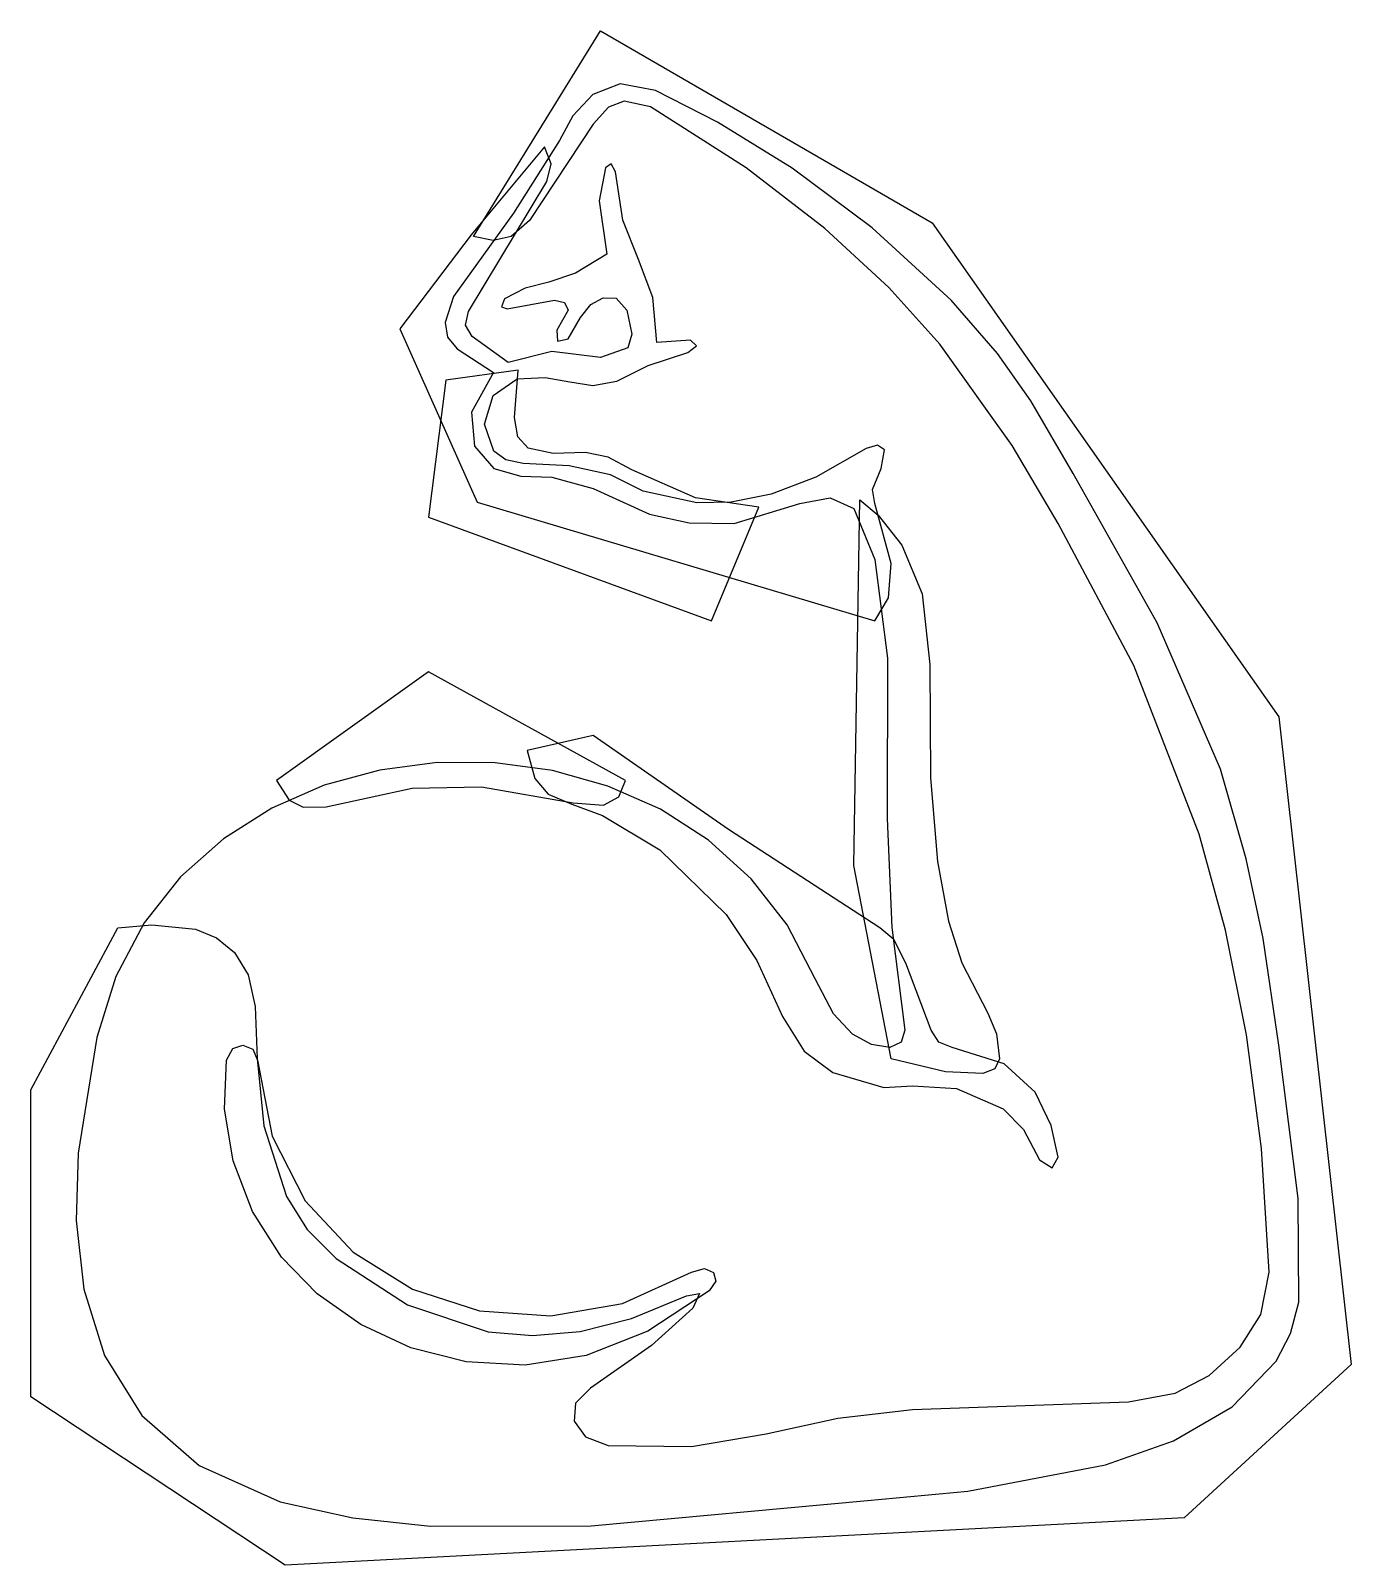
# Model space of a CAD drawing. Extents: x 2.9 to 30.9, y 0.9 to 33.5.
import ezdxf

# ---------------------------------------------------------------- set-up
doc = ezdxf.new("R2010")
doc.units = 0

msp = doc.modelspace()

# ---------------------------------------------------------------- linework, layer by layer
at = {"layer": 'Layer 1', "color": 7}
msp.add_lwpolyline([(4.775803, 14.446308), (5.494725, 14.50956), (6.419525, 14.416542), (6.865337, 14.234693), (7.250068, 13.921689), (7.5362, 13.446835), (7.686216, 12.779435), (7.731691, 11.676455), (7.871424, 10.246053), (8.348501, 8.746198), (8.789507, 8.050841), (9.406006, 7.434858), (10.917436, 6.451354), (12.627304, 5.877126), (13.572154, 5.796976), (14.585218, 5.883327), (15.672695, 6.157574), (16.840788, 6.641109), (17.115293, 6.687411), (16.973079, 6.376526), (16.096648, 5.589392), (14.803499, 4.683195), (14.481865, 4.362802), (14.452926, 3.985357), (14.691878, 3.652562), (15.173915, 3.466113), (16.945381, 3.444616), (18.530812, 3.710853), (20.051751, 4.046542), (21.62974, 4.233404), (26.216948, 4.392154), (27.207067, 4.575708), (27.926816, 4.947778), (28.581659, 5.549704), (29.020701, 6.242581), (29.196814, 7.143817), (29.035067, 9.764119), (28.721392, 12.176682), (28.275011, 14.394528), (27.715149, 16.43068), (26.331876, 20.009992), (24.725361, 23.018797), (23.749298, 24.674921), (22.21513, 26.822178), (21.129461, 28.02262), (19.773112, 29.277012), (18.102363, 30.56241), (16.073497, 31.855869), (15.514566, 31.978239), (15.18425, 31.844707), (14.856415, 31.485453), (13.507042, 29.448164), (13.12009, 29.104206), (12.733137, 29.018217), (12.316419, 29.104206), (15.015165, 33.469825), (22.053073, 29.395247), (29.40848, 18.91776), (30.943062, 5.185903), (27.39765, 1.931532), (8.321215, 0.926116), (2.923722, 4.497987), (2.923722, 11.006729), (4.775803, 14.446308)], close=True, dxfattribs=at)
for points in [[(12.739766, 26.220251), (12.273438, 25.3802), (12.342891, 24.659212), (12.752995, 24.182962), (13.321849, 24.024212), (13.979999, 24.001061), (14.85643, 23.759629), (16.053668, 23.220542), (16.895373, 23.034093), (17.846218, 23.018797), (19.2452, 23.445437), (19.888881, 23.56574), (20.386215, 23.336297), (20.832698, 22.254814), (21.100589, 20.161301), (21.097281, 16.764716), (21.193606, 14.450028), (21.471005, 12.276727), (21.39163, 12.022066), (21.153505, 11.906311), (20.764072, 11.973697), (20.359756, 12.18743), (19.95544, 12.624406), (19.566007, 13.361518), (18.972207, 14.505329), (18.210123, 15.486088), (17.305567, 16.303834), (16.284351, 16.958606), (15.172289, 17.450442), (13.995192, 17.779382), (12.778872, 17.945463), (11.549142, 17.948725), (10.331815, 17.789207), (9.152703, 17.466946), (8.037617, 16.981983), (7.012371, 16.334356), (6.102776, 15.524102), (5.334646, 14.551263), (4.733792, 13.415875), (4.326027, 12.117977), (3.929152, 9.664797), (3.886984, 8.236359), (4.048214, 6.780015), (4.487257, 5.375762), (5.278525, 4.103593), (6.496434, 3.043504), (8.215397, 2.27549), (9.761192, 1.932617), (11.408996, 1.755005), (14.813435, 1.76286), (20.677256, 2.301948), (22.807149, 2.497905), (25.730792, 3.05601), (27.167808, 3.568536), (28.416309, 4.288801), (29.347311, 5.255873), (29.653442, 5.844169), (29.831828, 6.508818), (29.818599, 8.708164), (29.408496, 11.959228), (29.07446, 14.218105), (28.712725, 15.906889), (28.164956, 17.806512), (26.822196, 20.912055), (25.042875, 24.077129), (24.143293, 25.618325), (23.435534, 26.622087), (22.449962, 27.754833), (20.778128, 29.290241), (19.076529, 30.552798), (17.493992, 31.527621), (16.179345, 32.199827), (15.433138, 32.343281), (14.853123, 32.117145), (14.426896, 31.667767), (14.142056, 31.141495), (13.166406, 29.596992), (11.8931, 27.834208), (11.714507, 27.278583), (11.766597, 26.971006), (11.972475, 26.722959), (12.739766, 26.220251), (12.739766, 26.220251)], [(20.835991, 20.95505), (21.127033, 21.444528), (21.179949, 22.172131), (20.835991, 23.44213), (20.783075, 23.743093), (20.968283, 24.182962), (21.037736, 24.583144), (20.890148, 24.677815), (20.650783, 24.606295), (19.585372, 24.005092), (18.631271, 23.641394), (17.788171, 23.472412), (17.055762, 23.455359), (15.921775, 23.705886), (15.226832, 24.050671), (14.350401, 24.239186), (13.374751, 24.288795), (13.006608, 24.366103), (12.751327, 24.555032), (12.554543, 25.128846), (12.734791, 25.732426), (13.242459, 26.08796), (13.841078, 26.116899), (14.360322, 26.021814), (14.849801, 25.946573), (15.359123, 26.035043), (16.023888, 26.369079), (16.867246, 26.643584), (17.052454, 26.785797), (16.920163, 26.908167), (16.205789, 26.855251), (16.125174, 27.812297), (15.818836, 28.618035), (15.487694, 29.448577), (15.332665, 30.480038), (15.236754, 30.648709), (15.120998, 30.559413), (14.9854, 29.864882), (15.147457, 28.73379), (14.484759, 28.324513), (13.913839, 28.138478), (13.417332, 28.011974), (12.977876, 27.781291), (12.915038, 27.615927), (13.030793, 27.569625), (14.036208, 27.754833), (14.251182, 27.708531), (14.327249, 27.543166), (14.089125, 27.119833), (14.099047, 26.888323), (14.327249, 26.934625), (14.588525, 27.391031), (14.80722, 27.663882), (15.068082, 27.807749), (15.349201, 27.79452), (15.57079, 27.543166), (15.67745, 27.036324), (15.590633, 26.742803), (15.015165, 26.537751), (13.983292, 26.670042), (13.057251, 26.431918), (12.28996, 26.987542), (12.151054, 27.222359), (12.210585, 27.516708), (13.877458, 30.268371), (13.970062, 30.648709), (13.824542, 31.009204), (12.270117, 29.137279), (10.755379, 27.146292), (12.395794, 23.468588), (20.835991, 20.95505)], [(18.375369, 23.362755), (17.025996, 23.561192), (15.676623, 24.156504), (15.174329, 24.426048), (14.694358, 24.52692), (14.00975, 24.500462), (13.480584, 24.616217), (13.258169, 24.853928), (13.189543, 25.267753), (13.268917, 26.273168), (11.734336, 26.061501), (11.36392, 23.151089), (17.369954, 20.95505), (18.375369, 23.362755)], [(20.518492, 23.521505), (20.90255, 23.195323), (21.408152, 22.559084), (21.83934, 21.530931), (22.000156, 20.029009), (22.018243, 17.625231), (22.164694, 15.850251), (22.399201, 14.583767), (22.681458, 13.705475), (23.227987, 12.632261), (23.411645, 12.196732), (23.481821, 11.668186), (23.382913, 11.455486), (23.122154, 11.355648), (22.330885, 11.390374), (21.179949, 11.668186), (20.3862, 15.769223), (20.518492, 23.521505)], [(8.136007, 17.568387), (8.407205, 17.151669), (8.701553, 17.002841), (9.194339, 17.012763), (11.019962, 17.409637), (12.490878, 17.436923), (14.433083, 17.092138), (15.075523, 17.043769), (15.405425, 17.221122), (15.544331, 17.568387), (11.36392, 19.870259), (8.136007, 17.568387)], [(13.454126, 18.203386), (13.622797, 17.614689), (13.90433, 17.280653), (14.406624, 17.06568), (15.05692, 16.827968), (16.275242, 16.096644), (17.677118, 14.72536), (18.326742, 13.754), (18.878077, 12.567768), (19.335723, 11.826109), (19.939716, 11.377145), (21.021199, 11.059645), (21.630981, 11.091478), (22.565703, 11.036494), (23.554995, 10.609441), (23.985614, 10.167246), (24.328487, 9.525064), (24.596377, 9.353085), (24.725361, 9.577981), (24.57488, 10.254321), (24.235883, 10.960427), (23.579386, 11.557392), (22.476406, 11.906311), (22.191979, 12.022066), (22.026615, 12.276727), (21.494142, 13.698861), (21.234106, 14.196608), (20.941824, 14.446308), (17.730448, 16.533206), (14.856415, 18.520886), (13.454126, 18.203386)], [(7.739133, 11.641728), (8.049036, 10.023586), (8.749923, 8.658141), (9.766448, 7.569889), (11.023269, 6.783323), (12.445041, 6.322938), (13.95642, 6.213229), (15.482061, 6.47869), (16.946621, 7.143817), (17.220299, 7.219471), (17.409641, 7.133895), (17.460078, 6.954061), (17.317037, 6.746942), (16.019857, 5.889942), (14.708414, 5.377725), (13.413095, 5.173087), (12.164283, 5.238819), (10.992367, 5.537716), (9.92773, 6.032568), (9.00076, 6.686171), (8.24184, 7.461317), (7.628339, 8.430765), (7.223196, 9.501913), (7.036334, 10.597865), (7.077675, 11.641728), (7.210794, 11.887294), (7.428248, 11.959228), (7.63578, 11.872411), (7.739133, 11.641728), (7.739133, 11.641728)]]:
    msp.add_lwpolyline(points, dxfattribs=at)

doc.saveas('drawing.dxf')
